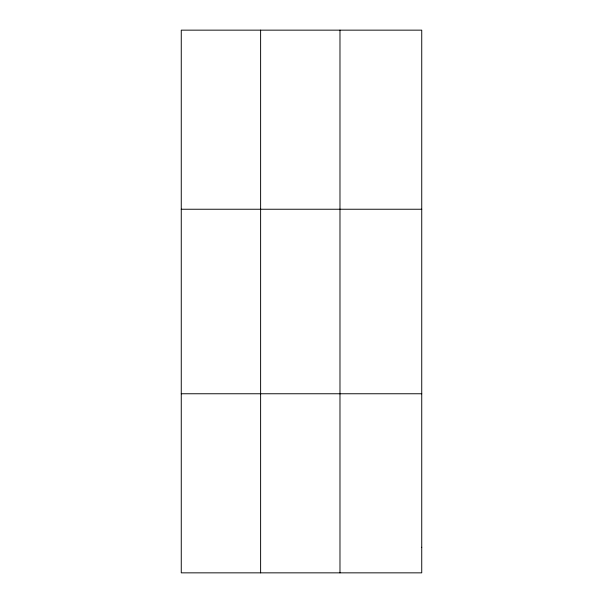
<?xml version="1.0" encoding="UTF-8"?>
<svg xmlns="http://www.w3.org/2000/svg" width="603" height="603" viewBox="0 0 603 603"><rect width="100%" height="100%" fill="white"/><g stroke="black" fill="none" stroke-linecap="round" stroke-linejoin="round"><path stroke-width="0.9" d="M260.617 30.15L260.617 572.85M339.979 30.15L339.979 572.85M181.262 209.241L421.738 209.241M181.262 393.759L421.738 393.759M421.738 547.268L421.738 572.85L181.262 572.85L181.262 30.15L421.738 30.15L421.738 547.268"/></g></svg>
